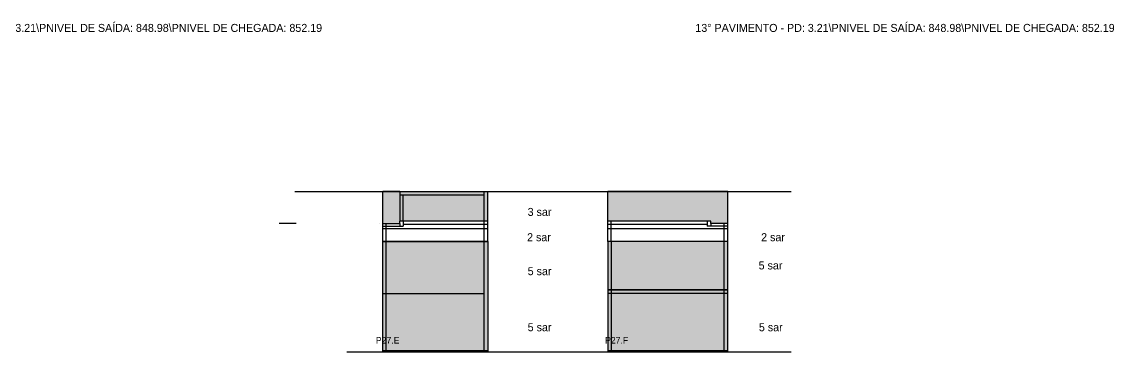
# Model space of a CAD drawing. Header units: metres. Extents: x 4937 to 9589, y 4147 to 4819.
# Drawn here: x 7404 to 9589, y 4147 to 4808 of the extents above; entities that cross this region are included whole.
import ezdxf

# ---------------------------------------------------------------- set-up
doc = ezdxf.new("R2010")
doc.units = ezdxf.units.M
for name, color, linetype in [('COTA', 7, 'Continuous'), ('Hachura', 7, 'Continuous'), ('NOMENCLATURA', 7, 'Continuous'), ('Nível', 7, 'Continuous'), ('Painéis', 7, 'Continuous'), ('SARR_2.2x7', 7, 'Continuous'), ('Texto Seção', 7, 'Continuous')]:
    doc.layers.add(name, color=color, linetype=linetype)

msp = doc.modelspace()

# ---------------------------------------------------------------- hatches: boundary and pattern name
at = {"layer": 'COTA'}
h = msp.add_hatch(color=7, dxfattribs=at)
h.dxf.hatch_style = 1
h.paths.add_polyline_path([(8160.2, 4404.8), (8126.2, 4404.8), (8126.2, 4404.8), (8126.2, 4468.8), (8126.2, 4468.8), (8160.2, 4468.8), (8160.2, 4468.8), (8160.2, 4404.8)])
h = msp.add_hatch(color=7, dxfattribs=at)
h.dxf.hatch_style = 1
h.paths.add_polyline_path([(8576.1, 4409.8), (8782.1, 4409.8), (8782.1, 4409.8), (8782.1, 4404.8), (8782.1, 4404.8), (8816.1, 4404.8), (8816.1, 4404.8), (8816.1, 4468.8), (8816.1, 4468.8), (8576.1, 4468.8), (8576.1, 4468.8), (8576.1, 4409.8)])
at = {"layer": 'Hachura'}
h = msp.add_hatch(color=7, dxfattribs=at)
h.dxf.hatch_style = 1
h.paths.add_polyline_path([(8336.2, 4468.8), (8160.2, 4468.8), (8160.2, 4468.8), (8160.2, 4409.8), (8160.2, 4409.8), (8336.2, 4409.8), (8336.2, 4409.8), (8336.2, 4468.8)])
h = msp.add_hatch(color=7, dxfattribs=at)
h.dxf.hatch_style = 1
h.paths.add_polyline_path([(8336.2, 4271.8), (8126.2, 4271.8), (8126.2, 4271.8), (8126.2, 4147.8), (8126.2, 4147.8), (8336.2, 4147.8), (8336.2, 4147.8), (8336.2, 4271.8)])
h.paths.add_polyline_path([(8126.2, 4271.8), (8336.2, 4271.8), (8336.2, 4271.8), (8336.2, 4368.8), (8336.2, 4368.8), (8126.2, 4368.8), (8126.2, 4368.8), (8126.2, 4271.8)])
h = msp.add_hatch(color=7, dxfattribs=at)
h.dxf.hatch_style = 1
h.paths.add_polyline_path([(8816.1, 4368.8), (8576.1, 4368.8), (8576.1, 4368.8), (8576.1, 4147.3), (8576.1, 4147.3), (8816.1, 4148.3), (8816.1, 4148.3), (8816.1, 4368.8)])

# ---------------------------------------------------------------- linework, layer by layer
at = {"layer": 'COTA', "color": 7, "lineweight": 25}
for p, q in [((8126.2, 4404.8), (8126.2, 4468.8)), ((8160.2, 4468.8), (8126.2, 4468.8)), ((8816.1, 4468.8), (8576.1, 4468.8)), ((8576.1, 4409.8), (8576.1, 4468.8)), ((8816.1, 4404.8), (8816.1, 4468.8))]:
    msp.add_line(p, q, dxfattribs=at)
at = {"layer": 'Nível', "color": 7, "lineweight": 25}
for p, q in [((7949.9, 4468.8), (8942.7, 4468.8)), ((8054.2, 4147.8), (8942.7, 4147.8))]:
    msp.add_line(p, q, dxfattribs=at)
at = {"layer": 'Painéis', "color": 7, "lineweight": 25}
for p, q in [((8160.2, 4468.8), (8336.2, 4468.8)), ((8160.2, 4468.8), (8160.2, 4409.8)), ((8336.2, 4409.8), (8336.2, 4468.8)), ((7952.9, 4404.8), (7918.9, 4404.8)), ((8119.2, 4404.8), (8119.2, 4404.8)), ((8126.2, 4368.8), (8126.2, 4404.8)), ((8126.2, 4404.8), (8160.2, 4404.8)), ((8126.2, 4394.8), (8336.2, 4394.8)), ((8336.2, 4409.8), (8160.2, 4409.8)), ((8160.2, 4404.8), (8160.2, 4409.8)), ((8336.2, 4368.8), (8336.2, 4409.8)), ((8782.1, 4409.8), (8576.1, 4409.8)), ((8576.1, 4368.8), (8576.1, 4409.8)), ((8576.1, 4394.8), (8816.1, 4394.8)), ((8782.1, 4404.8), (8782.1, 4409.8)), ((8816.1, 4404.8), (8782.1, 4404.8)), ((8816.1, 4368.8), (8816.1, 4404.8)), ((8816.1, 4404.8), (8816.1, 4404.8)), ((8336.2, 4368.8), (8126.2, 4368.8)), ((8126.2, 4368.8), (8336.2, 4368.8)), ((8126.2, 4271.8), (8126.2, 4368.8)), ((8336.2, 4368.8), (8126.2, 4368.8)), ((8336.2, 4368.8), (8336.2, 4271.8)), ((8336.2, 4368.8), (8336.2, 4368.8)), ((8576.1, 4368.8), (8576.1, 4271.8)), ((8816.1, 4368.8), (8576.1, 4368.8)), ((8816.1, 4271.8), (8816.1, 4368.8)), ((8126.2, 4147.8), (8126.2, 4271.8)), ((8336.2, 4271.8), (8336.2, 4147.8)), ((8576.1, 4271.8), (8576.1, 4147.8)), ((8576.1, 4271.8), (8816.1, 4271.8)), ((8816.1, 4271.8), (8576.1, 4271.8)), ((8816.1, 4147.8), (8816.1, 4271.8)), ((8336.2, 4149.8), (8126.2, 4149.8)), ((8576.1, 4149.8), (8816.1, 4149.8))]:
    msp.add_line(p, q, dxfattribs=at)
for points in [[(8126.2, 4149.8), (8336.2, 4149.8), (8336.2, 4147.8), (8126.2, 4147.8)], [(8816.1, 4149.8), (8576.1, 4149.8), (8576.1, 4147.8), (8816.1, 4147.8)]]:
    msp.add_lwpolyline(points, close=True, dxfattribs=at)
at = {"layer": 'SARR_2.2x7', "color": 7, "lineweight": 25}
for p, q in [((8329.2, 4461.8), (8160.2, 4461.8)), ((8167.2, 4409.8), (8167.2, 4461.8)), ((8329.2, 4468.8), (8329.2, 4468.8)), ((8329.2, 4409.8), (8329.2, 4468.8)), ((7952.9, 4404.8), (7952.9, 4404.8)), ((8126.2, 4404.8), (8126.2, 4404.8)), ((8126.2, 4399.8), (8160.2, 4399.8)), ((8133.2, 4368.8), (8133.2, 4404.8)), ((8160.2, 4404.8), (8160.2, 4399.8)), ((8160.2, 4399.8), (8167.2, 4399.8)), ((8167.2, 4409.8), (8167.2, 4399.8)), ((8336.2, 4402.8), (8167.2, 4402.8)), ((8329.2, 4368.8), (8329.2, 4409.8)), ((8775.1, 4402.8), (8576.1, 4402.8)), ((8583.1, 4368.8), (8583.1, 4409.8)), ((8775.1, 4409.8), (8775.1, 4399.8)), ((8782.1, 4399.8), (8775.1, 4399.8)), ((8782.1, 4404.8), (8782.1, 4399.8)), ((8816.1, 4399.8), (8782.1, 4399.8)), ((8809.1, 4368.8), (8809.1, 4404.8)), ((8133.2, 4271.8), (8133.2, 4368.8)), ((8329.2, 4271.8), (8329.2, 4368.8)), ((8583.1, 4368.8), (8583.1, 4271.8)), ((8809.1, 4271.8), (8809.1, 4368.8)), ((8126.2, 4264.8), (8329.2, 4264.8)), ((8133.2, 4149.8), (8133.2, 4271.8)), ((8329.2, 4149.8), (8329.2, 4271.8)), ((8816.1, 4264.8), (8576.1, 4264.8)), ((8583.1, 4271.8), (8583.1, 4147.8)), ((8809.1, 4149.8), (8809.1, 4271.8)), ((8133.2, 4149.8), (8133.2, 4149.8)), ((8329.2, 4149.8), (8329.2, 4149.8)), ((8583.1, 4149.8), (8583.1, 4149.8)), ((8809.1, 4149.8), (8809.1, 4149.8))]:
    msp.add_line(p, q, dxfattribs=at)

# ---------------------------------------------------------------- texts
at = {"layer": 'NOMENCLATURA', "color": 7, "lineweight": 25}
for s, p in [('13° PAVIMENTO - PD: 3.21\\PNIVEL DE SAÍDA: 848.98\\PNIVEL DE CHEGADA: 852.19', (7166.2, 4788.3)), ('13° PAVIMENTO - PD: 3.21\\PNIVEL DE SAÍDA: 848.98\\PNIVEL DE CHEGADA: 852.19', (8751.2, 4788.3)), ('3 sar', (8415.8, 4420)), ('2 sar', (8414.7, 4369.4)), ('2 sar', (8882.8, 4369.4)), ('5 sar', (8877.8, 4312.9)), ('5 sar', (8415.9, 4301.4)), ('5 sar', (8415.9, 4189.2)), ('5 sar', (8878.3, 4189.2))]:
    msp.add_text(s, height=16, dxfattribs=at).set_placement(p)
at = {"layer": 'Texto Seção', "color": 7, "lineweight": 25}
for s, p in [('P27.E', (8112.2, 4164.6)), ('P27.F', (8570.6, 4164.6))]:
    msp.add_text(s, height=13, dxfattribs=at).set_placement(p)

doc.saveas('drawing.dxf')
